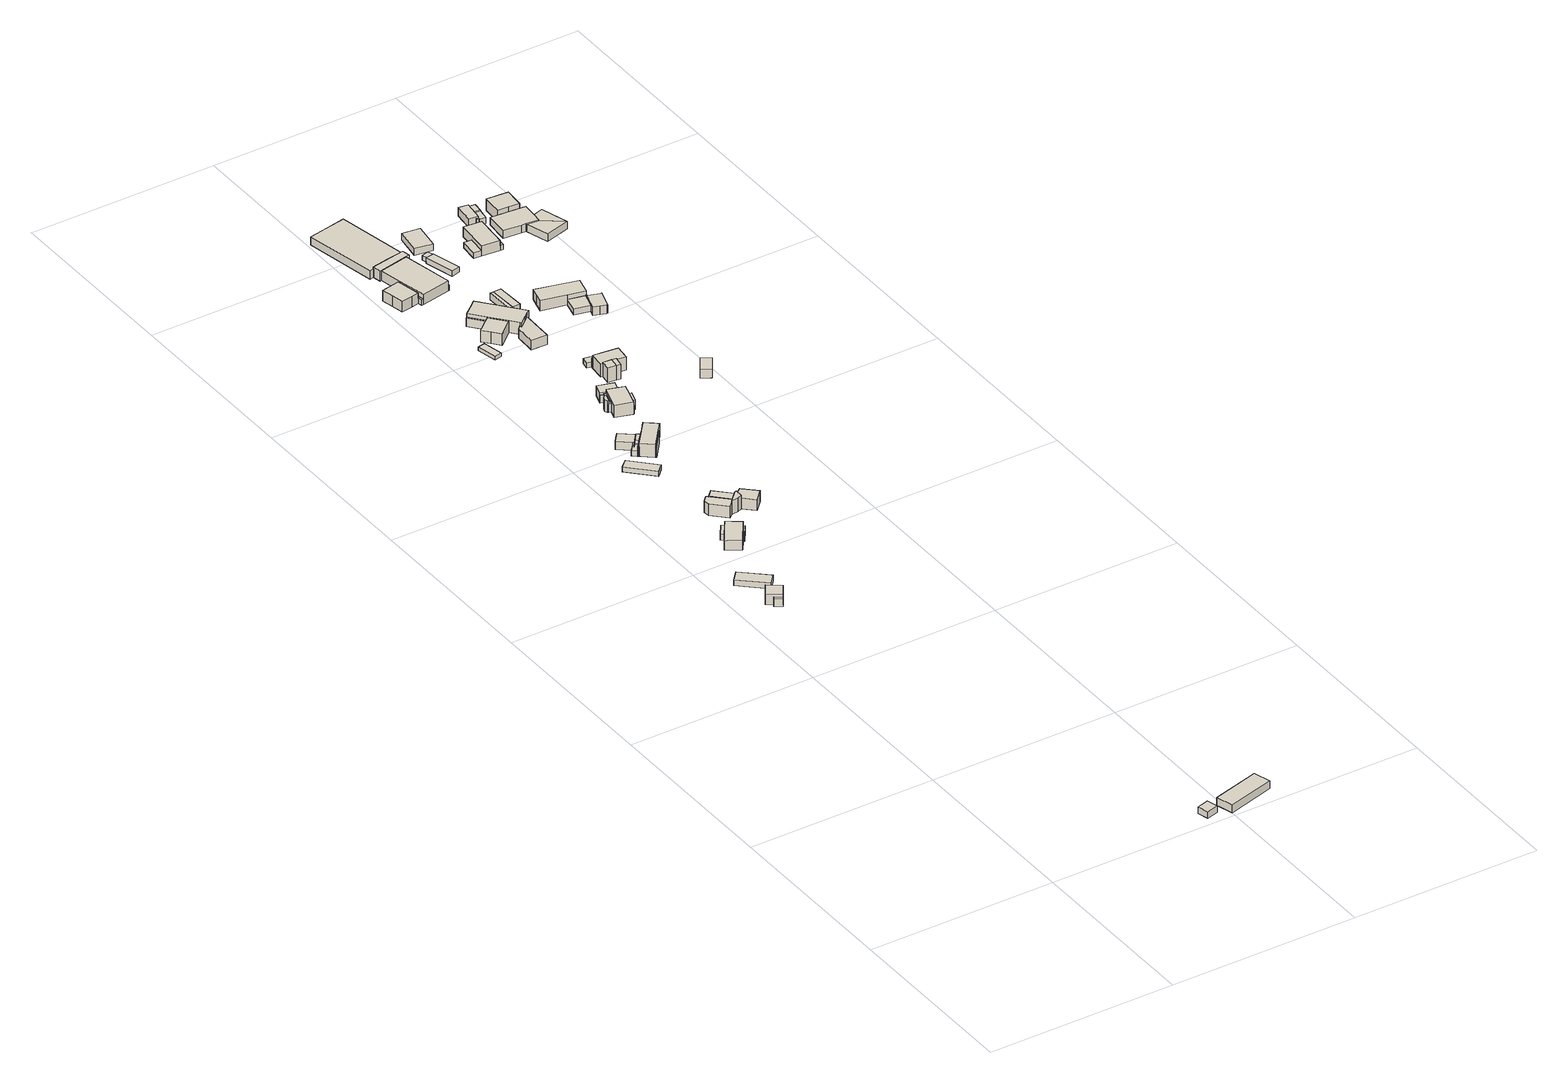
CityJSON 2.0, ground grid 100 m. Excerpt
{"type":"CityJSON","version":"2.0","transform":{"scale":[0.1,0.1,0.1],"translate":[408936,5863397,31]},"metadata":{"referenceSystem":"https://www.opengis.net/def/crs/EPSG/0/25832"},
"CityObjects":{
"building1":{"type":"Building","attributes":{"Gemeindeschluessel":"03454033","AbsoluteHoehe":"33.362","MittlereTraufHoehe":"36.285","Firsthoehe":"37.884","function":"31001_2720","roofType":"3100","measuredHeight":4.52},"address":[{"country":"Germany","locality":"Lorup"}],"geometry":[{"type":"MultiSurface","lod":"1","boundaries":[[[0,1,2,3]],[[4,5,6,7]],[[4,7,3,2]],[[5,4,2,1]],[[6,5,1,0]],[[7,6,0,3]]]}]},
"building2":{"type":"Building","attributes":{"Gemeindeschluessel":"03454033","AbsoluteHoehe":"34.339","MittlereTraufHoehe":"38.581","Firsthoehe":"42.048","function":"31001_2000","roofType":"3100","measuredHeight":7.71},"address":[{"country":"Germany","locality":"Lorup"}],"children":["building2-1"],"geometry":[{"type":"MultiSurface","lod":"1","boundaries":[[[8,9,10,11]],[[12,13,14,15]],[[12,15,11,10]],[[13,12,10,9]],[[8,14,16,17,18,9]],[[15,14,8,11]],[[17,16,13,18]]]}]},
"building2-1":{"type":"BuildingPart","attributes":{"AbsoluteHoehe":"34.339","MittlereTraufHoehe":"38.581","Firsthoehe":"38.581","roofType":"1000","measuredHeight":4.24},"parents":["building2"],"geometry":[{"type":"MultiSurface","lod":"1","boundaries":[[[17,19,20,18]],[[21,22,16,13]],[[21,13,18,20]],[[22,21,20,19]],[[16,22,19,17]],[[13,16,17,18]]]}]},
"building3":{"type":"Building","attributes":{"Gemeindeschluessel":"03454033","AbsoluteHoehe":"34.258","MittlereTraufHoehe":"37.564","Firsthoehe":"37.564","function":"31001_2000","roofType":"1000","measuredHeight":3.31},"address":[{"country":"Germany","locality":"Lorup"}],"geometry":[{"type":"MultiSurface","lod":"1","boundaries":[[[23,24,25,26]],[[27,28,29,30]],[[27,30,26,25]],[[28,27,25,24]],[[29,28,24,23]],[[30,29,23,26]]]}]},
"building4":{"type":"Building","attributes":{"Gemeindeschluessel":"03454033","AbsoluteHoehe":"32.922","MittlereTraufHoehe":"36.057","Firsthoehe":"38.363","function":"31001_2000","roofType":"3100","measuredHeight":5.44},"address":[{"country":"Germany","locality":"Lorup"}],"geometry":[{"type":"MultiSurface","lod":"1","boundaries":[[[31,32,33,34]],[[35,36,37,38]],[[35,38,34,33]],[[36,35,33,32]],[[37,36,32,31]],[[38,37,31,34]]]}]},
"building5":{"type":"Building","attributes":{"Gemeindeschluessel":"03454033","AbsoluteHoehe":"34.237","MittlereTraufHoehe":"37.217","Firsthoehe":"41.736","function":"31001_1000","roofType":"3100","measuredHeight":7.5},"address":[{"country":"Germany","locality":"Lorup","thoroughfareNumber":"4","thoroughfareName":"Fürstenweg"}],"children":["building5-1","building5-2"],"geometry":[{"type":"MultiSurface","lod":"1","boundaries":[[[39,40,41,42]],[[43,44,45,46]],[[43,46,42,41]],[[40,44,47,48,49,41]],[[45,44,40,39]],[[42,50,51,52,45,39]],[[48,47,43,49]],[[50,46,52,51]]]}]},
"building5-1":{"type":"BuildingPart","attributes":{"AbsoluteHoehe":"34.237","MittlereTraufHoehe":"37.217","Firsthoehe":"37.217","roofType":"1000","measuredHeight":2.98},"parents":["building5"],"geometry":[{"type":"MultiSurface","lod":"1","boundaries":[[[48,53,54,49]],[[55,56,47,43]],[[55,43,49,54]],[[56,55,54,53]],[[47,56,53,48]],[[43,47,48,49]]]}]},
"building5-2":{"type":"BuildingPart","attributes":{"AbsoluteHoehe":"34.237","MittlereTraufHoehe":"37.217","Firsthoehe":"37.217","roofType":"1000","measuredHeight":2.98},"parents":["building5"],"geometry":[{"type":"MultiSurface","lod":"1","boundaries":[[[51,50,57,58]],[[59,46,52,60]],[[59,60,58,57]],[[46,59,57,50]],[[60,52,51,58]],[[51,52,46,50]]]}]},
"building6":{"type":"Building","attributes":{"Gemeindeschluessel":"03454033","AbsoluteHoehe":"33.965","MittlereTraufHoehe":"40.419","Firsthoehe":"40.419","function":"31001_1000","roofType":"1000","measuredHeight":6.45},"address":[{"country":"Germany","locality":"Lorup","thoroughfareNumber":"6","thoroughfareName":"Fürstenweg"}],"children":["building6-1","building6-2"],"geometry":[{"type":"MultiSurface","lod":"1","boundaries":[[[61,62,63,64,65]],[[66,67,68,69,70]],[[71,72,70,65]],[[63,67,73,74]],[[68,67,63,62]],[[69,68,62,61]],[[70,69,61,65]],[[64,66,72,71]],[[74,73,66,64]]]}]},
"building6-1":{"type":"BuildingPart","attributes":{"BezugspunktDach":"2200","AbsoluteHoehe":"33.965","MittlereTraufHoehe":"41.419","Firsthoehe":"41.419","measuredHeight":7.45},"parents":["building6"],"geometry":[{"type":"MultiSurface","lod":"1","boundaries":[[[75,76,77,78,79]],[[80,81,82,83,73]],[[78,84,85,64,74,79]],[[81,80,78,77]],[[82,81,77,76]],[[83,82,76,75]],[[73,83,75,79]],[[64,66,73,74]],[[84,80,66,64,85]]]}]},
"building6-2":{"type":"BuildingPart","attributes":{"AbsoluteHoehe":"33.965","MittlereTraufHoehe":"40.756","Firsthoehe":"43.001","roofType":"2100","measuredHeight":9.04},"parents":["building6"],"geometry":[{"type":"MultiSurface","lod":"1","boundaries":[[[86,87,85,84]],[[66,72,88,80]],[[87,71,64,85]],[[88,72,87,86]],[[80,88,86,84]],[[85,64,66,80,84]],[[71,72,66,64]]]}]},
"building7":{"type":"Building","attributes":{"Gemeindeschluessel":"03454033","AbsoluteHoehe":"32.951","MittlereTraufHoehe":"35.666","Firsthoehe":"35.666","function":"31001_2000","roofType":"1000","measuredHeight":2.71},"address":[{"country":"Germany","locality":"Lorup"}],"geometry":[{"type":"MultiSurface","lod":"1","boundaries":[[[89,90,91,92]],[[93,94,95,96]],[[93,96,92,91]],[[94,93,91,90]],[[95,94,90,89]],[[96,95,89,92]]]}]},
"building8":{"type":"Building","attributes":{"Gemeindeschluessel":"03454033","AbsoluteHoehe":"33.976","MittlereTraufHoehe":"39.903","Firsthoehe":"39.903","function":"31001_2000","roofType":"1000","measuredHeight":5.93},"address":[{"country":"Germany","locality":"Lorup"}],"geometry":[{"type":"MultiSurface","lod":"1","boundaries":[[[97,98,99,100,101]],[[102,103,104,82,81]],[[102,81,101,100]],[[103,102,100,99]],[[104,103,99,98]],[[82,104,98,97]],[[81,82,97,101]]]}]},
"building9":{"type":"Building","attributes":{"Gemeindeschluessel":"03454033","AbsoluteHoehe":"32.742","MittlereTraufHoehe":"35.544","Firsthoehe":"35.544","function":"51009_1610","roofType":"1000","measuredHeight":2.8},"address":[{"country":"Germany","locality":"Lorup"}],"geometry":[{"type":"MultiSurface","lod":"1","boundaries":[[[105,106,107,108,109,110]],[[111,112,113,114,115,116]],[[111,116,110,109]],[[112,111,109,108]],[[113,112,108,107]],[[114,113,107,106]],[[115,114,106,105]],[[116,115,105,110]]]}]},
"building10":{"type":"Building","attributes":{"Gemeindeschluessel":"03454033","AbsoluteHoehe":"32.705","MittlereTraufHoehe":"38.27","Firsthoehe":"41.5","function":"31001_1000","roofType":"3500","measuredHeight":8.79},"address":[{"country":"Germany","locality":"Lorup","thoroughfareNumber":"7","thoroughfareName":"Fürstenweg"}],"children":["building10-1","building10-2","building10-3","building10-4","building10-5","building10-6","building10-7"],"geometry":[{"type":"MultiSurface","lod":"1","boundaries":[[[117,118,119,120,121,122,123,124]],[[125,126,127,128,129,130,131,132]],[[125,132,124,123]],[[122,133,134,135]],[[127,126,122,121]],[[120,136,137,121]],[[129,128,120,119]],[[118,138,139,119]],[[131,130,118,117]],[[124,140,141,117]],[[133,126,142,134]],[[136,128,127,137]],[[138,130,129,139]],[[140,132,131,141]]]}]},
"building10-1":{"type":"BuildingPart","attributes":{"AbsoluteHoehe":"32.705","MittlereTraufHoehe":"38.27","Firsthoehe":"38.27","roofType":"1000","measuredHeight":5.57},"parents":["building10"],"geometry":[{"type":"MultiSurface","lod":"1","boundaries":[[[143,144,145,146,139,138]],[[129,147,148,149,150,130]],[[147,129,139,146]],[[148,147,146,145]],[[149,148,145,144]],[[150,149,144,143]],[[130,150,143,138]],[[129,130,138,139]]]}]},
"building10-2":{"type":"BuildingPart","attributes":{"AbsoluteHoehe":"32.705","MittlereTraufHoehe":"35.603","Firsthoehe":"35.603","roofType":"1000","measuredHeight":2.9},"parents":["building10"],"geometry":[{"type":"MultiSurface","lod":"1","boundaries":[[[151,152,153,154]],[[155,115,114,156]],[[155,156,154,153]],[[115,155,153,152]],[[114,115,152,151]],[[156,114,151,154]]]}]},
"building10-3":{"type":"BuildingPart","attributes":{"BezugspunktDach":"4000","AbsoluteHoehe":"32.705","MittlereTraufHoehe":"38.27","Firsthoehe":"38.27","measuredHeight":5.57},"parents":["building10"],"geometry":[{"type":"MultiSurface","lod":"1","boundaries":[[[136,157,158,137]],[[159,160,128,127]],[[159,127,137,158]],[[160,159,158,157]],[[128,160,157,136]],[[127,128,136,137]]]}]},
"building10-4":{"type":"BuildingPart","attributes":{"AbsoluteHoehe":"32.705","MittlereTraufHoehe":"38.27","Firsthoehe":"38.27","roofType":"1000","measuredHeight":5.57},"parents":["building10"],"geometry":[{"type":"MultiSurface","lod":"1","boundaries":[[[161,162,141,140]],[[131,163,164,132]],[[163,131,141,162]],[[164,163,162,161]],[[132,164,161,140]],[[131,132,140,141]]]}]},
"building10-5":{"type":"BuildingPart","attributes":{"AbsoluteHoehe":"32.705","MittlereTraufHoehe":"38.27","Firsthoehe":"38.27","roofType":"1000","measuredHeight":5.57},"parents":["building10"],"geometry":[{"type":"MultiSurface","lod":"1","boundaries":[[[165,166,167,168,169,133,170]],[[126,125,156,114,113,171,172]],[[126,172,170,133]],[[156,125,169,168]],[[114,156,168,167]],[[113,114,167,166]],[[165,173,174,175,166]],[[172,171,165,170]],[[125,126,133,169]],[[173,171,176,174]],[[174,176,113,175]]]}]},
"building10-6":{"type":"BuildingPart","attributes":{"AbsoluteHoehe":"32.705","MittlereTraufHoehe":"36.992","Firsthoehe":"38.744","roofType":"3100","measuredHeight":6.04},"parents":["building10"],"geometry":[{"type":"MultiSurface","lod":"1","boundaries":[[[174,173,177,178,179,175]],[[112,180,181,171,176,113]],[[112,113,175,179]],[[178,182,183,184,185]],[[177,186,182,178]],[[171,181,177,173]],[[182,180,187,183]],[[183,187,188,184]],[[181,180,182,186]],[[174,176,171,173]],[[113,176,174,175]]]}]},
"building10-7":{"type":"BuildingPart","attributes":{"AbsoluteHoehe":"32.705","MittlereTraufHoehe":"36.593","Firsthoehe":"38.804","roofType":"3100","measuredHeight":6.1},"parents":["building10"],"geometry":[{"type":"MultiSurface","lod":"1","boundaries":[[[189,190,191,183,186,192,193,194]],[[195,196,181,187,112,111,116,197]],[[195,197,194,193]],[[196,195,193,192]],[[181,196,192,186]],[[111,188,184,190]],[[116,111,190,189]],[[197,116,189,194]],[[183,187,180,182]],[[182,180,181,186]],[[112,187,183,191]]]}]},
"building11":{"type":"Building","attributes":{"Gemeindeschluessel":"03454033","AbsoluteHoehe":"32.706","MittlereTraufHoehe":"35.821","Firsthoehe":"35.821","function":"51009_1610","roofType":"1000","measuredHeight":3.12},"address":[{"country":"Germany","locality":"Lorup"}],"geometry":[{"type":"MultiSurface","lod":"1","boundaries":[[[198,199,200,201,202,203]],[[149,148,147,129,128,160]],[[149,160,203,202]],[[148,149,202,201]],[[147,148,201,200]],[[129,147,200,199]],[[128,129,199,198]],[[160,128,198,203]]]}]},
"building12":{"type":"Building","attributes":{"Gemeindeschluessel":"03454033","AbsoluteHoehe":"32.254","MittlereTraufHoehe":"34.166","Firsthoehe":"34.166","function":"31001_2000","roofType":"1000","measuredHeight":1.91},"address":[{"country":"Germany","locality":"Lorup"}],"geometry":[{"type":"MultiSurface","lod":"1","boundaries":[[[204,205,206,207]],[[208,209,210,211]],[[208,211,207,206]],[[209,208,206,205]],[[210,209,205,204]],[[211,210,204,207]]]}]},
"building13":{"type":"Building","attributes":{"Gemeindeschluessel":"03454033","AbsoluteHoehe":"32.378","MittlereTraufHoehe":"36.997","Firsthoehe":"41.13","function":"31001_1000","roofType":"3200","measuredHeight":8.75},"address":[{"country":"Germany","locality":"Lorup","thoroughfareNumber":"9","thoroughfareName":"Fürstenweg"}],"children":["building13-1","building13-2","building13-3","building13-4"],"geometry":[{"type":"MultiSurface","lod":"1","boundaries":[[[212,213,214,215,216,217,218,219]],[[220,221,222,223,224,225,226,227]],[[220,227,219,218]],[[217,228,229,218]],[[222,221,217,216]],[[223,222,216,215]],[[214,230,231,215]],[[225,224,214,213]],[[212,232,233,213]],[[227,226,212,219]],[[228,221,220,229]],[[230,224,223,231]],[[232,226,225,233]]]}]},
"building13-1":{"type":"BuildingPart","attributes":{"BezugspunktDach":"2200","AbsoluteHoehe":"32.378","MittlereTraufHoehe":"36.997","Firsthoehe":"36.997","measuredHeight":4.62},"parents":["building13"],"geometry":[{"type":"MultiSurface","lod":"1","boundaries":[[[234,235,236,231,230]],[[223,237,238,239,224]],[[237,223,231,236]],[[238,237,236,235]],[[239,238,235,234]],[[224,239,234,230]],[[223,224,230,231]]]}]},
"building13-2":{"type":"BuildingPart","attributes":{"AbsoluteHoehe":"32.378","MittlereTraufHoehe":"36.997","Firsthoehe":"36.997","roofType":"1000","measuredHeight":4.62},"parents":["building13"],"geometry":[{"type":"MultiSurface","lod":"1","boundaries":[[[240,241,233,232,242]],[[226,225,243,244,245]],[[226,245,242,232]],[[243,225,233,241]],[[244,243,241,240]],[[245,244,240,242]],[[225,226,232,233]]]}]},
"building13-3":{"type":"BuildingPart","attributes":{"AbsoluteHoehe":"32.378","MittlereTraufHoehe":"36.997","Firsthoehe":"36.997","roofType":"1000","measuredHeight":4.62},"parents":["building13"],"geometry":[{"type":"MultiSurface","lod":"1","boundaries":[[[228,246,247,248,249,229]],[[250,251,252,253,221,220]],[[250,220,229,249]],[[252,251,248,247]],[[253,252,247,246]],[[221,253,246,228]],[[251,250,249,248]],[[220,221,228,229]]]}]},
"building13-4":{"type":"BuildingPart","attributes":{"AbsoluteHoehe":"32.378","MittlereTraufHoehe":"38.781","Firsthoehe":"38.781","roofType":"1000","measuredHeight":6.4},"parents":["building13"],"geometry":[{"type":"MultiSurface","lod":"1","boundaries":[[[254,255,256,257,258,259]],[[260,261,262,251,250,263]],[[260,263,259,258]],[[261,260,258,257]],[[262,261,257,256]],[[251,262,256,255]],[[254,249,248,255]],[[263,250,254,259]],[[249,250,251,248]]]}]},
"building14":{"type":"Building","attributes":{"Gemeindeschluessel":"03454033","AbsoluteHoehe":"32.339","MittlereTraufHoehe":"36.45","Firsthoehe":"39.173","function":"31001_2000","roofType":"3200","measuredHeight":6.83},"address":[{"country":"Germany","locality":"Lorup"}],"children":["building14-1"],"geometry":[{"type":"MultiSurface","lod":"1","boundaries":[[[264,265,266,267]],[[268,269,270,271]],[[268,271,267,266]],[[269,268,266,265]],[[264,272,273,274,269,265]],[[271,270,264,267]],[[272,270,274,273]]]}]},
"building14-1":{"type":"BuildingPart","attributes":{"AbsoluteHoehe":"32.339","MittlereTraufHoehe":"36.45","Firsthoehe":"36.45","roofType":"1000","measuredHeight":4.11},"parents":["building14"],"geometry":[{"type":"MultiSurface","lod":"1","boundaries":[[[272,275,276,273]],[[277,278,270,274]],[[277,274,273,276]],[[278,277,276,275]],[[270,278,275,272]],[[273,274,270,272]]]}]},
"building15":{"type":"Building","attributes":{"Gemeindeschluessel":"03454033","AbsoluteHoehe":"32.394","MittlereTraufHoehe":"37.592","Firsthoehe":"37.592","function":"51009_1610","roofType":"1000","measuredHeight":5.2},"address":[{"country":"Germany","locality":"Lorup"}],"geometry":[{"type":"MultiSurface","lod":"1","boundaries":[[[279,280,281,282,283,284,285,286]],[[225,224,239,238,287,288,244,243]],[[225,243,286,285]],[[224,225,285,284]],[[239,224,284,283]],[[238,239,283,282]],[[287,238,282,281]],[[288,287,281,280]],[[244,288,280,279]],[[243,244,279,286]]]}]},
"building16":{"type":"Building","attributes":{"Gemeindeschluessel":"03454033","AbsoluteHoehe":"32.178","MittlereTraufHoehe":"37.769","Firsthoehe":"40.621","function":"31001_1000","roofType":"3100","measuredHeight":8.44},"address":[{"country":"Germany","locality":"Lorup","thoroughfareNumber":"8","thoroughfareName":"Kamp"}],"geometry":[{"type":"MultiSurface","lod":"1","boundaries":[[[289,290,291,292,293,294,295]],[[296,297,298,299,300,301,302]],[[296,302,295,294]],[[297,296,294,293]],[[298,297,293,292]],[[299,298,292,291]],[[300,299,291,290]],[[301,300,290,289]],[[302,301,289,295]]]}]},
"building17":{"type":"Building","attributes":{"Gemeindeschluessel":"03454033","AbsoluteHoehe":"32.628","MittlereTraufHoehe":"36.305","Firsthoehe":"40.576","function":"31001_2000","roofType":"5000","measuredHeight":7.95},"address":[{"country":"Germany","locality":"Lorup"}],"children":["building17-1","building17-2","building17-3"],"geometry":[{"type":"MultiSurface","lod":"1","boundaries":[[[303,304,305,306,307,308,309]],[[310,311,312,313,314,315,316]],[[308,317,318,309]],[[311,310,308,307]],[[312,311,307,306]],[[313,312,306,305]],[[314,313,305,304]],[[303,319,320,304]],[[316,315,303,309]],[[317,310,316,318]],[[319,315,314,320]]]}]},
"building17-1":{"type":"BuildingPart","attributes":{"AbsoluteHoehe":"32.628","MittlereTraufHoehe":"37.343","Firsthoehe":"40.839","roofType":"3100","measuredHeight":8.21},"parents":["building17"],"geometry":[{"type":"MultiSurface","lod":"1","boundaries":[[[321,322,323,324,325,326,327]],[[328,329,330,331,332,333,334]],[[328,334,327,326]],[[329,328,326,325]],[[330,329,325,324]],[[323,335,336,324]],[[322,337,335,323]],[[333,332,322,321]],[[334,333,321,327]],[[335,331,330,336]],[[332,331,335,337]]]}]},
"building17-2":{"type":"BuildingPart","attributes":{"BezugspunktDach":"2200","AbsoluteHoehe":"32.628","MittlereTraufHoehe":"35.593","Firsthoehe":"35.593","measuredHeight":2.96},"parents":["building17"],"geometry":[{"type":"MultiSurface","lod":"1","boundaries":[[[319,338,339,320]],[[340,341,315,314]],[[340,314,320,339]],[[341,340,339,338]],[[315,341,338,319]],[[314,315,319,320]]]}]},
"building17-3":{"type":"BuildingPart","attributes":{"AbsoluteHoehe":"32.628","MittlereTraufHoehe":"35.593","Firsthoehe":"35.593","roofType":"1000","measuredHeight":2.96},"parents":["building17"],"geometry":[{"type":"MultiSurface","lod":"1","boundaries":[[[337,342,318,317,336]],[[310,316,343,332,330]],[[310,330,336,317]],[[343,316,318,342]],[[332,343,342,337]],[[316,310,317,318]],[[336,330,331,335]],[[335,331,332,337]]]}]},
"building18":{"type":"Building","attributes":{"Gemeindeschluessel":"03454033","AbsoluteHoehe":"32.414","MittlereTraufHoehe":"38.09","Firsthoehe":"40.728","function":"31001_2000","roofType":"3100","measuredHeight":8.31},"address":[{"country":"Germany","locality":"Lorup"}],"children":["building18-1"],"geometry":[{"type":"MultiSurface","lod":"1","boundaries":[[[344,345,346,347,348,349,350,351,352,353]],[[354,355,356,357,358,359,360,361,362,363]],[[354,363,353,352]],[[355,354,352,351]],[[350,364,365,351]],[[357,356,350,349]],[[358,357,349,348]],[[359,358,348,347]],[[360,359,347,346]],[[361,360,346,345]],[[362,361,345,344]],[[363,362,344,353]],[[364,356,355,365]]]}]},
"building18-1":{"type":"BuildingPart","attributes":{"AbsoluteHoehe":"32.414","MittlereTraufHoehe":"37.229","Firsthoehe":"37.229","roofType":"1000","measuredHeight":4.82},"parents":["building18"],"geometry":[{"type":"MultiSurface","lod":"1","boundaries":[[[366,365,364,367]],[[356,355,368,369]],[[356,369,367,364]],[[368,355,365,366]],[[369,370,371,367]],[[355,356,364,365]]]}]},
"building19":{"type":"Building","attributes":{"Gemeindeschluessel":"03454033","AbsoluteHoehe":"31.967","MittlereTraufHoehe":"37.148","Firsthoehe":"37.148","function":"31001_2000","roofType":"1000","measuredHeight":5.18},"address":[{"country":"Germany","locality":"Lorup"}],"geometry":[{"type":"MultiSurface","lod":"1","boundaries":[[[372,373,374,375,376,377]],[[378,379,380,381,382,383]],[[378,383,377,376]],[[379,378,376,375]],[[380,379,375,374]],[[381,380,374,373]],[[382,381,373,372]],[[383,382,372,377]]]}]},
"building20":{"type":"Building","attributes":{"Gemeindeschluessel":"03454033","AbsoluteHoehe":"32.641","MittlereTraufHoehe":"36.588","Firsthoehe":"38.571","function":"31001_2000","roofType":"3100","measuredHeight":5.93},"address":[{"country":"Germany","locality":"Lorup"}],"children":["building20-1"],"geometry":[{"type":"MultiSurface","lod":"1","boundaries":[[[384,385,386,387,388,389,390]],[[391,392,393,394,395,396,397]],[[392,391,389,388]],[[393,392,388,387]],[[394,393,387,386]],[[395,394,386,385]],[[396,395,385,384]],[[391,397,390,389]],[[390,397,398,399]],[[399,398,396,384]]]}]},
"building20-1":{"type":"BuildingPart","attributes":{"AbsoluteHoehe":"32.641","MittlereTraufHoehe":"37.802","Firsthoehe":"39.365","roofType":"3100","measuredHeight":6.72},"parents":["building20"],"geometry":[{"type":"MultiSurface","lod":"1","boundaries":[[[400,401,402,403,404,405,406,407]],[[311,408,391,398,396,409,313,410]],[[311,410,407,406]],[[408,311,406,405]],[[391,408,405,404]],[[403,399,390,389,404]],[[402,384,399,403]],[[409,396,402,401]],[[313,409,401,400]],[[410,313,400,407]],[[390,397,391,389]],[[399,398,397,390]],[[396,398,399,384]]]}]},
"building21":{"type":"Building","attributes":{"Gemeindeschluessel":"03454033","AbsoluteHoehe":"32.061","MittlereTraufHoehe":"40.213","Firsthoehe":"41.752","function":"51009_1610","roofType":"2100","measuredHeight":9.69},"address":[{"country":"Germany","locality":"Lorup"}],"geometry":[{"type":"MultiSurface","lod":"1","boundaries":[[[411,412,413,414]],[[415,416,417,418]],[[415,418,414,413]],[[416,415,413,412]],[[417,416,412,411]],[[418,417,411,414]]]}]},
"building22":{"type":"Building","attributes":{"Gemeindeschluessel":"03454033","AbsoluteHoehe":"32.002","MittlereTraufHoehe":"34.89","Firsthoehe":"34.89","function":"31001_2000","roofType":"1000","measuredHeight":2.89},"address":[{"country":"Germany","locality":"Lorup"}],"geometry":[{"type":"MultiSurface","lod":"1","boundaries":[[[419,420,421,422,423]],[[424,425,426,427,428]],[[424,428,423,422]],[[425,424,422,421]],[[426,425,421,420]],[[427,426,420,419]],[[428,427,419,423]]]}]},
"building23":{"type":"Building","attributes":{"Gemeindeschluessel":"03454033","AbsoluteHoehe":"32.056","MittlereTraufHoehe":"40.286","Firsthoehe":"41.681","function":"31001_1000","roofType":"2100","measuredHeight":9.62},"address":[{"country":"Germany","locality":"Lorup","thoroughfareNumber":"11","thoroughfareName":"Fürstenweg"}],"children":["building23-1","building23-2"],"geometry":[{"type":"MultiSurface","lod":"1","boundaries":[[[429,430,431,432,433,434,435,436]],[[437,438,439,440,418,417,441,442]],[[437,442,436,435]],[[434,443,444,435]],[[439,438,434,433]],[[440,439,433,432]],[[418,440,432,431]],[[417,418,431,430]],[[442,441,429,436]],[[443,438,437,444]],[[441,417,430,429]]]}]},
"building23-1":{"type":"BuildingPart","attributes":{"AbsoluteHoehe":"32.056","MittlereTraufHoehe":"40.103","Firsthoehe":"41.635","roofType":"2100","measuredHeight":9.58},"parents":["building23"],"geometry":[{"type":"MultiSurface","lod":"1","boundaries":[[[445,446,447,448]],[[441,417,416,449]],[[441,449,448,447]],[[446,430,429,447]],[[416,417,446,445]],[[449,416,445,448]],[[430,417,441,429]]]}]},
"building23-2":{"type":"BuildingPart","attributes":{"AbsoluteHoehe":"32.056","MittlereTraufHoehe":"37.031","Firsthoehe":"37.031","roofType":"1000","measuredHeight":4.97},"parents":["building23"],"geometry":[{"type":"MultiSurface","lod":"1","boundaries":[[[443,450,451,444]],[[452,453,438,437]],[[452,437,444,451]],[[453,452,451,450]],[[438,453,450,443]],[[437,438,443,444]]]}]},
"building24":{"type":"Building","attributes":{"Gemeindeschluessel":"03454033","AbsoluteHoehe":"32.33","MittlereTraufHoehe":"36.016","Firsthoehe":"36.016","function":"51009_1610","roofType":"1000","measuredHeight":3.69},"address":[{"country":"Germany","locality":"Lorup"}],"geometry":[{"type":"MultiSurface","lod":"1","boundaries":[[[454,455,456,457]],[[458,459,460,461]],[[458,461,457,456]],[[459,458,456,455]],[[460,459,455,454]],[[461,460,454,457]]]}]},
"building25":{"type":"Building","attributes":{"Gemeindeschluessel":"03454033","AbsoluteHoehe":"32.333","MittlereTraufHoehe":"36.016","Firsthoehe":"36.016","function":"31001_2000","roofType":"1000","measuredHeight":3.68},"address":[{"country":"Germany","locality":"Lorup"}],"geometry":[{"type":"MultiSurface","lod":"1","boundaries":[[[457,456,462,463]],[[464,458,461,465]],[[464,465,463,462]],[[458,464,462,456]],[[461,458,456,457]],[[465,461,457,463]]]}]},
"building26":{"type":"Building","attributes":{"Gemeindeschluessel":"03454033","AbsoluteHoehe":"32.442","MittlereTraufHoehe":"34.965","Firsthoehe":"35.846","function":"31001_2000","roofType":"3100","measuredHeight":3.4},"address":[{"country":"Germany","locality":"Lorup"}],"children":["building26-1"],"geometry":[{"type":"MultiSurface","lod":"1","boundaries":[[[466,467,468,469]],[[470,471,472,473]],[[470,473,469,468]],[[471,470,468,467]],[[472,471,467,466]],[[469,474,475,476,472,466]],[[474,473,476,475]]]}]},
"building26-1":{"type":"BuildingPart","attributes":{"AbsoluteHoehe":"32.442","MittlereTraufHoehe":"34.965","Firsthoehe":"34.965","roofType":"1000","measuredHeight":2.52},"parents":["building26"],"geometry":[{"type":"MultiSurface","lod":"1","boundaries":[[[477,478,475,474]],[[476,479,480,473]],[[479,476,475,478]],[[480,481,482,477]],[[473,480,477,474]],[[475,476,473,474]]]}]},
"building27":{"type":"Building","attributes":{"Gemeindeschluessel":"03454033","AbsoluteHoehe":"32.581","MittlereTraufHoehe":"35.667","Firsthoehe":"37.137","function":"31001_2000","roofType":"3100","measuredHeight":4.56},"address":[{"country":"Germany","locality":"Lorup"}],"geometry":[{"type":"MultiSurface","lod":"1","boundaries":[[[483,484,485,486]],[[487,488,489,490]],[[487,490,486,485]],[[488,487,485,484]],[[489,488,484,483]],[[490,489,483,486]]]}]},
"building28":{"type":"Building","attributes":{"Gemeindeschluessel":"03454033","AbsoluteHoehe":"31.827","MittlereTraufHoehe":"35.471","Firsthoehe":"37.407","function":"31001_2500","roofType":"3200","measuredHeight":5.58},"address":[{"country":"Germany","locality":"Lorup"}],"geometry":[{"type":"MultiSurface","lod":"1","boundaries":[[[491,492,493,494]],[[495,496,497,498]],[[495,498,494,493]],[[496,495,493,492]],[[497,496,492,491]],[[498,497,491,494]]]}]},
"building29":{"type":"Building","attributes":{"Gemeindeschluessel":"03454033","AbsoluteHoehe":"31.83","MittlereTraufHoehe":"36.461","Firsthoehe":"39.313","function":"31001_1000","roofType":"3100","measuredHeight":7.48},"address":[{"country":"Germany","locality":"Lorup","thoroughfareNumber":"10","thoroughfareName":"Kamp"}],"children":["building29-1","building29-2","building29-3"],"geometry":[{"type":"MultiSurface","lod":"1","boundaries":[[[499,500,501,502,503,504,505,506]],[[507,508,509,510,511,512,513,514]],[[507,514,506,505]],[[508,507,505,504]],[[509,508,504,503]],[[510,509,503,502]],[[501,515,516,502]],[[512,511,501,500]],[[513,512,500,499]],[[506,517,518,519,520,499]],[[515,511,510,516]],[[517,514,521,518]],[[519,518,521,513,520]]]}]},
"building29-1":{"type":"BuildingPart","attributes":{"AbsoluteHoehe":"31.83","MittlereTraufHoehe":"35.072","Firsthoehe":"35.072","roofType":"1000","measuredHeight":3.24},"parents":["building29"],"geometry":[{"type":"MultiSurface","lod":"1","boundaries":[[[522,518,517,523,524]],[[525,514,521,526,527]],[[525,527,524,523]],[[514,525,523,517]],[[527,526,522,524]],[[518,521,514,517]],[[526,521,518,522]]]}]},
"building29-2":{"type":"BuildingPart","attributes":{"AbsoluteHoehe":"31.83","MittlereTraufHoehe":"35.646","Firsthoehe":"35.646","roofType":"1000","measuredHeight":3.82},"parents":["building29"],"geometry":[{"type":"MultiSurface","lod":"1","boundaries":[[[528,520,519,529]],[[521,513,530,526]],[[519,518,522,529]],[[530,513,520,528]],[[526,530,528,529]],[[518,521,526,522]],[[513,521,518,519,520]]]}]},
"building29-3":{"type":"BuildingPart","attributes":{"AbsoluteHoehe":"31.83","MittlereTraufHoehe":"35.646","Firsthoehe":"35.646","roofType":"1000","measuredHeight":3.82},"parents":["building29"],"geometry":[{"type":"MultiSurface","lod":"1","boundaries":[[[515,531,532,516]],[[533,534,511,510]],[[533,510,516,532]],[[534,533,532,531]],[[511,534,531,515]],[[510,511,515,516]]]}]},
"building30":{"type":"Building","attributes":{"Gemeindeschluessel":"03454033","AbsoluteHoehe":"31.689","MittlereTraufHoehe":"35.488","Firsthoehe":"37.891","function":"31001_2000","roofType":"3100","measuredHeight":6.2},"address":[{"country":"Germany","locality":"Lorup"}],"geometry":[{"type":"MultiSurface","lod":"1","boundaries":[[[535,536,537,538,539,540,541,542,543,544]],[[545,546,547,548,549,550,551,552,553,554]],[[545,554,544,543]],[[546,545,543,542]],[[547,546,542,541]],[[548,547,541,540]],[[549,548,540,539]],[[550,549,539,538]],[[551,550,538,537]],[[552,551,537,536]],[[553,552,536,535]],[[554,553,535,544]]]}]},
"building31":{"type":"Building","attributes":{"Gemeindeschluessel":"03454033","AbsoluteHoehe":"32.264","MittlereTraufHoehe":"35.225","Firsthoehe":"40.531","function":"31001_1000","roofType":"3100","measuredHeight":8.27},"address":[{"country":"Germany","locality":"Lorup","thoroughfareNumber":"9","thoroughfareName":"Kamp"}],"children":["building31-1","building31-2"],"geometry":[{"type":"MultiSurface","lod":"1","boundaries":[[[555,556,557,558]],[[559,560,561,562]],[[557,563,564,565,562,558]],[[560,559,557,556]],[[555,561,566,567,568,556]],[[562,561,555,558]],[[563,559,565,564]],[[567,566,560,568]]]}]},
"building31-1":{"type":"BuildingPart","attributes":{"AbsoluteHoehe":"32.264","MittlereTraufHoehe":"35.225","Firsthoehe":"35.225","roofType":"1000","measuredHeight":2.96},"parents":["building31"],"geometry":[{"type":"MultiSurface","lod":"1","boundaries":[[[563,569,570,564]],[[571,572,559,565]],[[571,565,564,570]],[[572,571,570,569]],[[559,572,569,563]],[[564,565,559,563]]]}]},
"building31-2":{"type":"BuildingPart","attributes":{"AbsoluteHoehe":"32.264","MittlereTraufHoehe":"35.417","Firsthoehe":"36.33","roofType":"2100","measuredHeight":4.07},"parents":["building31"],"geometry":[{"type":"MultiSurface","lod":"1","boundaries":[[[567,573,574,568]],[[575,576,566,560]],[[575,560,568,574]],[[576,575,574,573]],[[566,576,573,567]],[[560,566,567,568]]]}]},
"building32":{"type":"Building","attributes":{"Gemeindeschluessel":"03454033","AbsoluteHoehe":"32.037","MittlereTraufHoehe":"35.857","Firsthoehe":"37.766","function":"31001_2000","roofType":"3100","measuredHeight":5.73},"address":[{"country":"Germany","locality":"Lorup"}],"children":["building32-1","building32-2"],"geometry":[{"type":"MultiSurface","lod":"1","boundaries":[[[577,578,579,580]],[[581,582,583,584]],[[579,581,585,586,587,580]],[[578,582,588,589,590,591]],[[583,582,578,577]],[[584,583,577,580]],[[586,585,584,587]],[[589,588,592,590]]]}]},
"building32-1":{"type":"BuildingPart","attributes":{"AbsoluteHoehe":"32.037","MittlereTraufHoehe":"35.857","Firsthoehe":"35.857","roofType":"1000","measuredHeight":3.82},"parents":["building32"],"geometry":[{"type":"MultiSurface","lod":"1","boundaries":[[[589,593,594,595]],[[596,597,588,581]],[[596,581,595,594]],[[597,596,594,593]],[[588,597,593,589]],[[581,588,589,595]]]}]},
"building32-2":{"type":"BuildingPart","attributes":{"AbsoluteHoehe":"32.037","MittlereTraufHoehe":"35.857","Firsthoehe":"35.857","roofType":"1000","measuredHeight":3.82},"parents":["building32"],"geometry":[{"type":"MultiSurface","lod":"1","boundaries":[[[586,598,599,587]],[[600,601,585,584]],[[600,584,587,599]],[[601,600,599,598]],[[585,601,598,586]],[[584,585,586,587]]]}]},
"building33":{"type":"Building","attributes":{"Gemeindeschluessel":"03454033","AbsoluteHoehe":"32.175","MittlereTraufHoehe":"35.631","Firsthoehe":"36.945","function":"51009_1610","roofType":"2100","measuredHeight":4.77},"address":[{"country":"Germany","locality":"Lorup"}],"geometry":[{"type":"MultiSurface","lod":"1","boundaries":[[[602,603,604,605]],[[606,607,608,609]],[[606,609,605,604]],[[607,606,604,603]],[[608,607,603,602]],[[609,608,602,605]]]}]},
"building34":{"type":"Building","attributes":{"Gemeindeschluessel":"03454033","AbsoluteHoehe":"31.619","MittlereTraufHoehe":"35.099","Firsthoehe":"38.523","function":"31001_1000","roofType":"3100","measuredHeight":6.91},"address":[{"country":"Germany","locality":"Lorup","thoroughfareNumber":"11","thoroughfareName":"Kamp"}],"children":["building34-1","building34-2"],"geometry":[{"type":"MultiSurface","lod":"1","boundaries":[[[610,611,612,613,614,615,616,617,618]],[[619,620,621,622,623,624,625,626,627]],[[619,627,618,617]],[[620,619,617,616]],[[621,620,616,615]],[[614,628,629,615]],[[613,630,628,614]],[[624,623,613,612]],[[625,624,612,611]],[[626,625,611,610]],[[627,626,610,618]],[[628,622,621,629]],[[623,622,628,630]]]}]},
"building34-1":{"type":"BuildingPart","attributes":{"AbsoluteHoehe":"31.619","MittlereTraufHoehe":"36.692","Firsthoehe":"40.871","roofType":"3100","measuredHeight":9.25},"parents":["building34"],"geometry":[{"type":"MultiSurface","lod":"1","boundaries":[[[631,632,633,634,635,636,637]],[[638,639,640,641,642,643,644]],[[636,645,646,637]],[[639,638,636,635]],[[640,639,635,634]],[[641,640,634,633]],[[642,641,633,632]],[[643,642,632,631]],[[637,646,647,631]],[[645,638,644,646]],[[644,643,647,646]]]}]},
"building34-2":{"type":"BuildingPart","attributes":{"AbsoluteHoehe":"31.619","MittlereTraufHoehe":"34.854","Firsthoehe":"34.854","roofType":"1000","measuredHeight":3.23},"parents":["building34"],"geometry":[{"type":"MultiSurface","lod":"1","boundaries":[[[630,648,647,645,629]],[[638,643,649,623,621]],[[638,621,629,645]],[[649,643,647,648]],[[623,649,648,630]],[[646,644,638,645]],[[647,643,644,646]],[[629,621,622,628]],[[628,622,623,630]]]}]},
"building35":{"type":"Building","attributes":{"Gemeindeschluessel":"03454033","AbsoluteHoehe":"31.481","MittlereTraufHoehe":"34.751","Firsthoehe":"36.449","function":"31001_2000","roofType":"5000","measuredHeight":4.97},"address":[{"country":"Germany","locality":"Lorup"}],"children":["building35-1"],"geometry":[{"type":"MultiSurface","lod":"1","boundaries":[[[650,651,652,653]],[[654,655,656,657]],[[654,657,653,652]],[[655,654,652,651]],[[657,656,650,653]],[[656,655,651,650]]]}]},
"building35-1":{"type":"BuildingPart","attributes":{"AbsoluteHoehe":"31.481","MittlereTraufHoehe":"35.516","Firsthoehe":"36.608","roofType":"2100","measuredHeight":5.13},"parents":["building35"],"geometry":[{"type":"MultiSurface","lod":"1","boundaries":[[[658,659,651,650]],[[655,660,661,656]],[[660,655,651,659]],[[661,660,659,658]],[[656,661,658,650]],[[651,655,656,650]]]}]}
},
"vertices":[
[852,80,61],[867,22,61],[930,38,61],[914,97,61],[930,38,24],[867,22,24],[852,80,24],[914,97,24],
[123,2585,93],[192,2539,93],[231,2596,93],[163,2643,93],[231,2596,33],[192,2539,33],[123,2585,33],[163,2643,33],[157,2563,33],[157,2563,76],[192,2539,76],
[148,2550,76],[184,2526,76],[184,2526,33],[148,2550,33],
[88,2792,66],[217,2676,66],[260,2725,66],[131,2841,66],[260,2725,33],[217,2676,33],[88,2792,33],[131,2841,33],
[1218,166,62],[965,95,62],[991,5,62],[1243,76,62],[991,5,19],[965,95,19],[1218,166,19],[1243,76,19],
[212,3062,85],[283,3014,85],[370,3141,85],[299,3190,85],[370,3141,32],[283,3014,32],[212,3062,32],[299,3190,32],[324,3073,32],[324,3073,62],[370,3141,62],[299,3190,62],[257,3129,62],[257,3129,32],
[330,3069,62],[376,3136,62],[376,3136,32],[330,3069,32],
[284,3200,62],[242,3139,62],[284,3200,32],[242,3139,32],
[305,3369,94],[309,3337,94],[380,3266,94],[421,3308,94],[332,3397,94],[421,3308,30],[380,3266,30],[309,3337,30],[305,3369,30],[332,3397,30],[342,3387,94],[342,3387,30],[402,3289,30],[402,3289,94],
[440,3290,104],[464,3301,104],[465,3344,104],[453,3340,104],[402,3289,104],[453,3340,30],[465,3344,30],[464,3301,30],[440,3290,30],[453,3340,98],[421,3308,98],
[373,3419,98],[342,3387,98],[373,3419,30],
[182,3866,47],[301,3744,47],[340,3782,47],[222,3904,47],[340,3782,20],[301,3744,20],[182,3866,20],[222,3904,20],
[464,3301,89],[518,3250,89],[569,3305,89],[500,3370,89],[465,3344,89],[500,3370,30],[569,3305,30],[518,3250,30],
[292,3957,45],[315,3937,45],[351,3980,45],[335,3993,45],[326,3983,45],[319,3989,45],[326,3983,17],[335,3993,17],[351,3980,17],[315,3937,17],[292,3957,17],[319,3989,17],
[449,3971,89],[486,4016,89],[465,4033,89],[428,4064,89],[426,4065,89],[389,4020,89],[318,3933,89],[377,3883,89],[318,3933,17],[389,4020,17],[426,4065,17],[428,4064,17],[465,4033,17],[486,4016,17],[449,3971,17],[377,3883,17],[389,4020,73],[317,3933,73],[317,3933,89],[428,4064,73],[426,4065,73],[486,4016,73],[465,4033,73],[377,3883,73],[449,3971,73],[317,3933,17],
[494,4026,73],[492,4027,73],[488,4022,73],[469,4037,73],[469,4037,17],[488,4022,17],[492,4027,17],[494,4026,17],
[315,3937,46],[292,3957,46],[291,3955,46],[314,3936,46],[291,3955,17],[314,3936,17],
[436,4074,73],[434,4075,73],[434,4075,17],[436,4074,17],
[381,3880,73],[453,3968,73],[453,3968,17],[381,3880,17],
[384,4021,73],[351,3980,73],[315,3937,73],[314,3936,73],[318,3933,73],[386,4023,73],[384,4021,17],[386,4023,17],[384,4021,65],[367,4000,65],[351,3980,65],[367,4000,17],
[368,4034,65],[351,4014,65],[335,3993,65],[351,4014,17],[368,4034,17],[351,4014,62],[347,4008,62],[335,3994,62],[335,3994,65],[368,4034,62],[347,4008,17],[335,3994,17],
[319,3989,62],[326,3983,62],[335,3993,62],[299,4090,62],[278,4065,62],[257,4039,62],[278,4065,17],[299,4090,17],[257,4039,17],
[428,4064,48],[465,4033,48],[469,4037,48],[488,4022,48],[492,4027,48],[436,4074,48],
[179,5064,32],[201,4956,32],[241,4964,32],[219,5072,32],[241,4964,13],[201,4956,13],[179,5064,13],[219,5072,13],
[488,4237,81],[503,4286,81],[513,4317,81],[528,4366,81],[496,4375,81],[440,4393,81],[414,4309,81],[400,4264,81],[414,4309,14],[440,4393,14],[496,4375,14],[528,4366,14],[513,4317,14],[503,4286,14],[488,4237,14],[400,4264,14],[440,4393,60],[414,4309,60],[513,4317,60],[528,4366,60],[488,4237,60],[503,4286,60],
[516,4316,60],[521,4329,60],[531,4364,60],[531,4364,14],[521,4329,14],[516,4316,14],
[503,4271,60],[507,4284,60],[492,4236,60],[507,4284,14],[503,4271,14],[492,4236,14],
[428,4396,60],[427,4392,60],[416,4356,60],[402,4313,60],[402,4313,14],[416,4356,14],[427,4392,14],[428,4396,14],
[402,4313,78],[416,4356,78],[411,4358,78],[398,4351,78],[390,4327,78],[397,4314,78],[390,4327,14],[398,4351,14],[411,4358,14],[397,4314,14],
[411,4402,68],[496,4375,68],[514,4433,68],[429,4459,68],[514,4433,13],[496,4375,13],[411,4402,13],[429,4459,13],[411,4402,55],[428,4396,55],[428,4396,13],
[410,4398,55],[427,4392,55],[427,4392,13],[410,4398,13],
[503,4271,66],[517,4267,66],[535,4324,66],[521,4329,66],[516,4316,66],[513,4317,66],[503,4286,66],[507,4284,66],[535,4324,14],[517,4267,14],
[376,5108,76],[343,5148,76],[309,5187,76],[303,5182,76],[228,5119,76],[262,5079,76],[295,5040,76],[262,5079,12],[228,5119,12],[303,5182,12],[309,5187,12],[343,5148,12],[376,5108,12],[295,5040,12],
[331,5543,71],[297,5709,71],[276,5812,71],[198,5796,71],[120,5780,71],[144,5661,71],[175,5511,71],[144,5661,16],[120,5780,16],[198,5796,16],[276,5812,16],[297,5709,16],[331,5543,16],[175,5511,16],[144,5661,46],[175,5511,46],[331,5543,46],[297,5709,46],
[120,5525,74],[157,5532,74],[144,5596,74],[131,5659,74],[33,5639,74],[46,5576,74],[59,5513,74],[46,5576,16],[33,5639,16],[131,5659,16],[144,5596,16],[157,5532,16],[120,5525,16],[59,5513,16],[144,5596,46],[131,5659,46],[157,5532,46],
[336,5544,46],[304,5700,46],[304,5700,16],[336,5544,16],
[162,5509,46],[162,5509,16],
[416,5060,80],[457,5094,80],[479,5113,80],[498,5128,80],[329,5330,80],[288,5296,80],[247,5262,80],[309,5187,80],[376,5108,80],[409,5068,80],[376,5108,14],[309,5187,14],[247,5262,14],[288,5296,14],[329,5330,14],[498,5128,14],[479,5113,14],[457,5094,14],[416,5060,14],[409,5068,14],[247,5262,62],[309,5187,62],
[303,5182,62],[241,5257,62],[303,5182,14],[241,5257,14],[304,5182,14],[304,5182,62],
[389,4939,61],[474,4936,61],[479,5113,61],[416,5060,61],[409,5068,61],[392,5051,61],[409,5068,10],[416,5060,10],[479,5113,10],[474,4936,10],[389,4939,10],[392,5051,10],
[286,5858,61],[213,6241,61],[111,6222,61],[9,6202,61],[82,5819,61],[104,5824,61],[184,5839,61],[104,5824,16],[82,5819,16],[9,6202,16],[111,6222,16],[213,6241,16],[286,5858,16],[184,5839,16],[195,5841,16],[195,5841,61],
[276,5812,73],[294,5814,73],[286,5858,73],[195,5841,73],[104,5824,73],[112,5780,73],[120,5780,73],[203,5797,73],[112,5780,16],[294,5814,16],[203,5797,16],
[587,4569,92],[581,4517,92],[600,4514,92],[609,4567,92],[600,4514,11],[581,4517,11],[587,4569,11],[609,4567,11],
[518,4674,39],[542,4669,39],[590,4663,39],[596,4702,39],[525,4715,39],[596,4702,10],[590,4663,10],[542,4669,10],[518,4674,10],[525,4715,10],
[540,4575,84],[587,4569,84],[609,4567,84],[660,4560,84],[670,4640,84],[589,4650,84],[540,4656,84],[531,4576,84],[540,4656,11],[589,4650,11],[670,4640,11],[660,4560,11],[540,4575,11],[531,4576,11],[589,4650,60],[540,4656,60],
[581,4517,91],[587,4569,91],[540,4575,91],[534,4523,91],[534,4523,11],
[590,4663,60],[542,4669,60],[542,4669,11],[590,4663,11],
[452,5380,50],[457,5228,50],[476,5228,50],[471,5380,50],[476,5228,13],[457,5228,13],[452,5380,13],[471,5380,13],
[518,5230,50],[513,5382,50],[518,5230,13],[513,5382,13],
[370,5788,44],[411,5633,44],[457,5645,44],[416,5799,44],[457,5645,14],[411,5633,14],[370,5788,14],[416,5799,14],[416,5799,40],[378,5789,40],[378,5789,14],
[408,5831,40],[370,5820,40],[370,5820,14],[408,5831,14],[369,5820,14],[369,5820,40],
[378,6006,54],[359,5869,54],[453,5855,54],[472,5993,54],[453,5855,16],[359,5869,16],[378,6006,16],[472,5993,16],
[963,4404,54],[911,4324,54],[958,4294,54],[1009,4374,54],[958,4294,8],[911,4324,8],[963,4404,8],[1009,4374,8],
[819,5134,65],[830,5179,65],[841,5224,65],[732,5251,65],[623,5278,65],[611,5231,65],[600,5185,65],[728,5155,65],[600,5185,8],[611,5231,8],[623,5278,8],[732,5251,8],[841,5224,8],[830,5179,8],[819,5134,8],[728,5155,8],[841,5224,46],[732,5251,46],[728,5155,41],[814,5135,41],[814,5135,46],[819,5134,46],[814,5135,8],
[809,5117,41],[709,5072,41],[791,5054,41],[709,5072,8],[809,5117,8],[791,5054,8],
[814,5115,46],[809,5117,46],[814,5115,8],
[846,5244,46],[736,5270,46],[736,5270,8],[846,5244,8],
[848,5000,53],[878,5095,53],[873,5097,53],[843,5106,53],[814,5115,53],[809,5117,53],[791,5054,53],[781,5021,53],[815,5011,53],[844,5001,53],[815,5011,7],[781,5021,7],[791,5054,7],[809,5117,7],[814,5115,7],[843,5106,7],[873,5097,7],[878,5095,7],[848,5000,7],[844,5001,7],
[632,5876,69],[616,5699,69],[711,5690,69],[727,5867,69],[711,5690,13],[616,5699,13],[632,5876,13],[727,5867,13],[711,5690,42],[718,5770,42],[718,5770,13],[625,5796,13],[625,5796,44],[616,5699,44],
[728,5688,42],[736,5768,42],[736,5768,13],[728,5688,13],
[584,5800,44],[575,5702,44],[575,5702,13],[584,5800,13],
[709,6034,58],[696,5930,58],[745,5923,58],[758,6027,58],[745,5923,10],[696,5930,10],[709,6034,10],[758,6027,10],[752,5977,10],[752,5977,49],[758,6027,49],[733,5925,10],[733,5925,49],[745,5924,49],[745,5924,58],[745,5924,10],
[732,5918,49],[744,5916,49],[745,5923,49],[744,5916,10],[732,5918,10],
[787,5972,49],[793,6023,49],[793,6023,10],[787,5972,10],
[744,5916,46],[779,5912,46],[787,5972,46],[752,5977,46],[787,5972,12],[779,5912,12],[744,5916,12],[752,5977,12],
[904,5764,49],[969,5758,49],[973,5809,49],[979,5882,49],[886,5890,49],[835,5894,49],[794,5898,49],[784,5774,49],[876,5766,49],[784,5774,6],[794,5898,6],[835,5894,6],[886,5890,6],[979,5882,6],[973,5809,6],[969,5758,6],[904,5764,6],[876,5766,6],[886,5890,39],[835,5894,39],[979,5882,39],
[951,5892,69],[960,5999,69],[902,6004,69],[853,6008,69],[845,6008,69],[836,5901,69],[893,5897,69],[836,5901,6],[845,6008,6],[853,6008,6],[902,6004,6],[960,5999,6],[951,5892,6],[893,5897,6],[836,5901,39],[893,5897,39],[951,5892,39],
[979,5889,39],[979,5889,6],
[1072,5680,46],[969,5758,46],[904,5764,46],[940,5642,46],[904,5764,5],[969,5758,5],[1072,5680,5],[940,5642,5],
[1029,5826,46],[973,5809,46],[973,5809,5],[1029,5826,5]
]}
